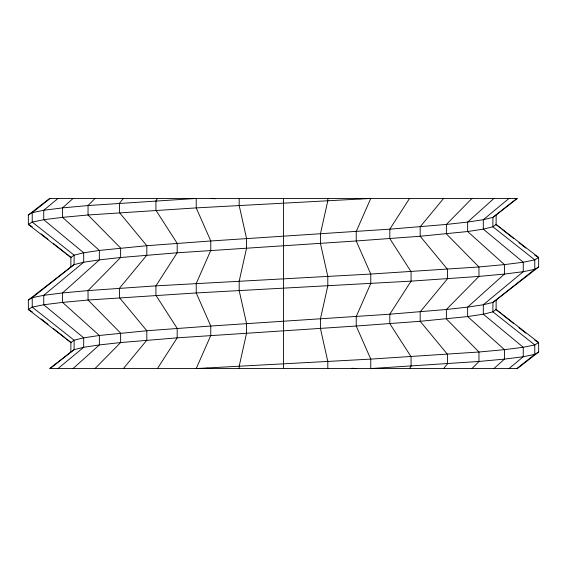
<?xml version="1.0" encoding="UTF-8"?>
<svg xmlns="http://www.w3.org/2000/svg" width="567" height="567" viewBox="0 0 567 567"><rect width="100%" height="100%" fill="white"/><g stroke="black" fill="none" stroke-linecap="round" stroke-linejoin="round"><path stroke-width="0.85" d="M157.442 198.45L155.925 200.81L155.925 210.265L177.188 243.335L177.188 252.79L155.925 285.86L155.925 295.315L177.188 328.385L177.188 337.84L157.442 368.55M409.558 198.45L389.812 229.16L389.812 238.615L411.075 271.685L411.075 281.14L389.812 314.21L389.812 323.665L411.075 356.735L411.075 366.19L409.558 368.55M123.4 198.45L119.495 203.177L119.495 212.625L146.825 245.702L146.825 255.15L119.495 288.227L119.495 297.675L146.825 330.752L146.825 340.2L123.4 368.55M443.6 198.45L420.175 226.8L420.175 236.248L447.505 269.325L447.505 278.773L420.175 311.85L420.175 321.298L447.505 354.375L447.505 363.823L443.6 368.55M95.022 198.45L88.041 205.537L62.533 207.898L43.737 210.265L32.227 212.625L28.35 214.985L28.35 224.44L70.875 257.51L70.875 266.965L28.35 300.035L28.35 309.49L70.875 342.56L70.875 352.015L49.612 368.55L517.388 368.55L538.65 352.015L538.65 342.56L496.125 309.49L496.125 300.035L538.65 266.965L538.65 257.51L496.125 224.44L496.125 214.985L517.388 198.45L49.612 198.45L28.35 214.985M95.022 368.55L120.622 342.56L177.188 337.84L356.225 326.025L420.175 321.298L467.64 316.577L483.304 314.21L492.893 311.85L496.125 309.49M471.978 198.45L446.378 224.44L389.812 229.16L210.775 240.975L146.825 245.702L99.36 250.423L83.696 252.79L74.107 255.15L70.875 257.51M471.978 368.55L478.959 361.462L504.467 359.102L523.263 356.735L534.773 354.375L538.65 352.015M73.058 198.45L62.533 207.898L62.533 217.352L99.36 250.423L99.36 259.877L62.533 292.948L43.737 295.315L32.227 297.675L28.35 300.035M73.058 368.55L99.36 344.927L120.622 342.56L120.622 333.113L88.041 300.035L88.041 290.587L120.622 257.51L177.188 252.79L356.225 240.975L420.175 236.248L467.64 231.527L483.304 229.16L492.893 226.8L496.125 224.44M493.942 198.45L467.64 222.073L446.378 224.44L446.378 233.887L478.959 266.965L478.959 276.413L446.378 309.49L389.812 314.21L210.775 326.025L146.825 330.752L99.36 335.473L83.696 337.84L74.107 340.2L70.875 342.56M493.942 368.55L504.467 359.102L504.467 349.648L467.64 316.577L467.64 307.123L504.467 274.052L523.263 271.685L534.773 269.325L538.65 266.965M58.011 198.45L43.737 210.265L43.737 219.713L83.696 252.79L83.696 262.238L43.737 295.315L43.737 304.762L83.696 337.84L83.696 347.288L58.011 368.55M508.989 198.45L483.304 219.713L467.64 222.073L467.64 231.527L504.467 264.598L504.467 274.052L478.959 276.413L411.075 281.14L196.232 292.948L88.041 300.035L62.533 302.402L43.737 304.762L32.227 307.123L28.35 309.49L32.227 311.85M508.989 368.55L523.263 356.735L523.263 347.288L483.304 314.21L483.304 304.762L523.263 271.685L523.263 262.238L483.304 229.16L483.304 219.713L492.893 217.352L496.125 214.985M50.172 198.45L32.227 212.625L32.227 222.073L74.107 255.15L74.107 264.598L32.227 297.675L32.227 307.123L74.107 340.2L74.107 349.648L50.172 368.55M516.828 198.45L492.893 217.352L492.893 226.8L534.773 259.877L534.773 269.325L492.893 302.402L483.304 304.762L467.64 307.123L446.378 309.49L446.378 318.938L478.959 352.015L478.959 361.462L370.768 368.55L370.768 359.102L356.225 326.025L356.225 316.577L370.768 283.5L370.768 274.052L356.225 240.975L356.225 231.527L370.768 198.45L196.232 207.898L88.041 214.985L62.533 217.352L43.737 219.713L32.227 222.073L28.35 224.44L32.227 226.8M516.828 368.55L534.773 354.375L534.773 344.927L492.893 311.85L492.893 302.402L496.125 300.035M70.875 266.965L74.107 264.598L83.696 262.238L99.36 259.877L120.622 257.51L120.622 248.062L88.041 214.985L88.041 205.537L196.232 198.45L196.232 207.898L210.775 240.975L210.775 250.423L196.232 283.5L196.232 292.948L210.775 326.025L210.775 335.473L196.232 368.55L370.768 359.102L478.959 352.015L504.467 349.648L523.263 347.288L534.773 344.927L538.65 342.56L534.773 340.2M70.875 352.015L74.107 349.648L83.696 347.288L99.36 344.927L99.36 335.473L62.533 302.402L62.533 292.948L88.041 290.587L155.925 285.86L370.768 274.052L478.959 266.965L504.467 264.598L523.263 262.238L534.773 259.877L538.65 257.51L534.773 255.15M210.775 198.45L215.141 198.741M351.859 368.259L356.225 368.55M356.225 198.45L360.527 198.755M206.473 368.245L210.775 368.55M495.643 224.241L500.448 228.04M501.816 229.125L513.489 238.338M518.982 242.676L525.85 248.098M495.643 309.291L500.448 313.09M501.816 314.175L513.489 323.388M518.982 327.726L525.85 333.148M41.15 233.852L48.018 239.274M53.511 243.612L65.184 252.825M66.552 253.91L71.357 257.709M41.15 318.902L48.018 324.324M53.511 328.662L65.184 337.875M66.552 338.96L71.357 342.759M327.804 198.45L327.804 200.81L320.419 233.887L320.419 243.335L327.804 276.413L327.804 285.86L320.419 318.938L320.419 328.385L327.804 361.462L327.804 368.55M283.5 198.45L283.5 368.55M239.196 198.45L239.196 205.537L246.581 238.615L246.581 248.062L239.196 281.14L239.196 290.587L246.581 323.665L246.581 333.113L239.196 366.19L239.196 368.55"/></g></svg>
